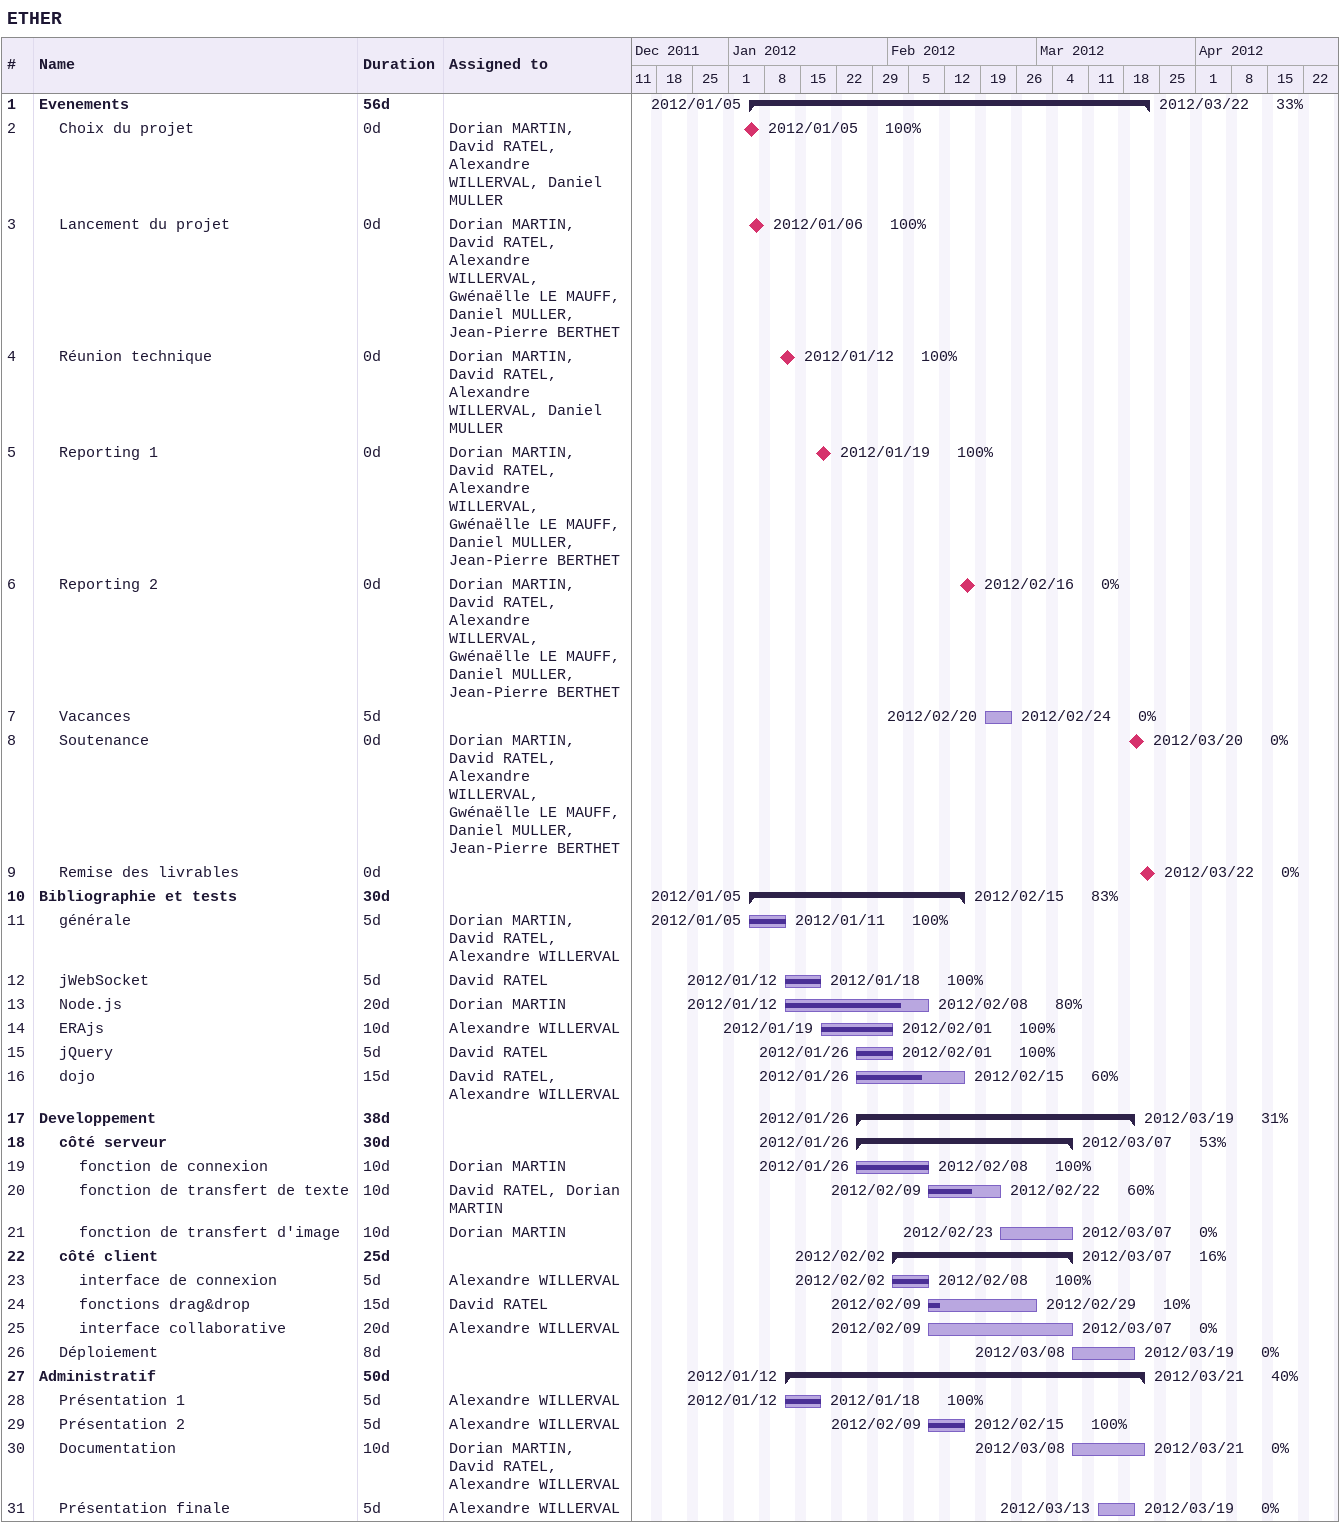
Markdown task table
ETHER

| ID | Level | Task | Duration | Start | Finish | Resources | % complete |
|---|---|---|---|---|---|---|---|
| 1 | 1 | **Evenements** | 56d | 2012-01-05 | 2012-03-22 |  | 33 |
| 2 | 2 | Choix du projet | 0d | 2012-01-05 | 2012-01-05 | Dorian MARTIN, David RATEL, Alexandre WILLERVAL, Daniel MULLER | 100 |
| 3 | 2 | Lancement du projet | 0d | 2012-01-06 | 2012-01-06 | Dorian MARTIN, David RATEL, Alexandre WILLERVAL, Gwénaëlle LE MAUFF, Daniel MULLER, Jean-Pierre BERTHET | 100 |
| 4 | 2 | Réunion technique | 0d | 2012-01-12 | 2012-01-12 | Dorian MARTIN, David RATEL, Alexandre WILLERVAL, Daniel MULLER | 100 |
| 5 | 2 | Reporting 1 | 0d | 2012-01-19 | 2012-01-19 | Dorian MARTIN, David RATEL, Alexandre WILLERVAL, Gwénaëlle LE MAUFF, Daniel MULLER, Jean-Pierre BERTHET | 100 |
| 6 | 2 | Reporting 2 | 0d | 2012-02-16 | 2012-02-16 | Dorian MARTIN, David RATEL, Alexandre WILLERVAL, Gwénaëlle LE MAUFF, Daniel MULLER, Jean-Pierre BERTHET | 0 |
| 7 | 2 | Vacances | 5d | 2012-02-20 | 2012-02-24 |  | 0 |
| 8 | 2 | Soutenance | 0d | 2012-03-20 | 2012-03-20 | Dorian MARTIN, David RATEL, Alexandre WILLERVAL, Gwénaëlle LE MAUFF, Daniel MULLER, Jean-Pierre BERTHET | 0 |
| 9 | 2 | Remise des livrables | 0d | 2012-03-22 | 2012-03-22 |  | 0 |
| 10 | 1 | **Bibliographie et tests** | 30d | 2012-01-05 | 2012-02-15 |  | 83 |
| 11 | 2 | générale | 5d | 2012-01-05 | 2012-01-11 | Dorian MARTIN, David RATEL, Alexandre WILLERVAL | 100 |
| 12 | 2 | jWebSocket | 5d | 2012-01-12 | 2012-01-18 | David RATEL | 100 |
| 13 | 2 | Node.js | 20d | 2012-01-12 | 2012-02-08 | Dorian MARTIN | 80 |
| 14 | 2 | ERAjs | 10d | 2012-01-19 | 2012-02-01 | Alexandre WILLERVAL | 100 |
| 15 | 2 | jQuery | 5d | 2012-01-26 | 2012-02-01 | David RATEL | 100 |
| 16 | 2 | dojo | 15d | 2012-01-26 | 2012-02-15 | David RATEL, Alexandre WILLERVAL | 60 |
| 17 | 1 | **Developpement** | 38d | 2012-01-26 | 2012-03-19 |  | 31 |
| 18 | 2 | **côté serveur** | 30d | 2012-01-26 | 2012-03-07 |  | 53 |
| 19 | 3 | fonction de connexion | 10d | 2012-01-26 | 2012-02-08 | Dorian MARTIN | 100 |
| 20 | 3 | fonction de transfert de texte | 10d | 2012-02-09 | 2012-02-22 | David RATEL, Dorian MARTIN | 60 |
| 21 | 3 | fonction de transfert d'image | 10d | 2012-02-23 | 2012-03-07 | Dorian MARTIN | 0 |
| 22 | 2 | **côté client** | 25d | 2012-02-02 | 2012-03-07 |  | 16 |
| 23 | 3 | interface de connexion | 5d | 2012-02-02 | 2012-02-08 | Alexandre WILLERVAL | 100 |
| 24 | 3 | fonctions drag&drop | 15d | 2012-02-09 | 2012-02-29 | David RATEL | 10 |
| 25 | 3 | interface collaborative | 20d | 2012-02-09 | 2012-03-07 | Alexandre WILLERVAL | 0 |
| 26 | 2 | Déploiement | 8d | 2012-03-08 | 2012-03-19 |  | 0 |
| 27 | 1 | **Administratif** | 50d | 2012-01-12 | 2012-03-21 |  | 40 |
| 28 | 2 | Présentation 1 | 5d | 2012-01-12 | 2012-01-18 | Alexandre WILLERVAL | 100 |
| 29 | 2 | Présentation 2 | 5d | 2012-02-09 | 2012-02-15 | Alexandre WILLERVAL | 100 |
| 30 | 2 | Documentation | 10d | 2012-03-08 | 2012-03-21 | Dorian MARTIN, David RATEL, Alexandre WILLERVAL | 0 |
| 31 | 2 | Présentation finale | 5d | 2012-03-13 | 2012-03-19 | Alexandre WILLERVAL | 0 |
